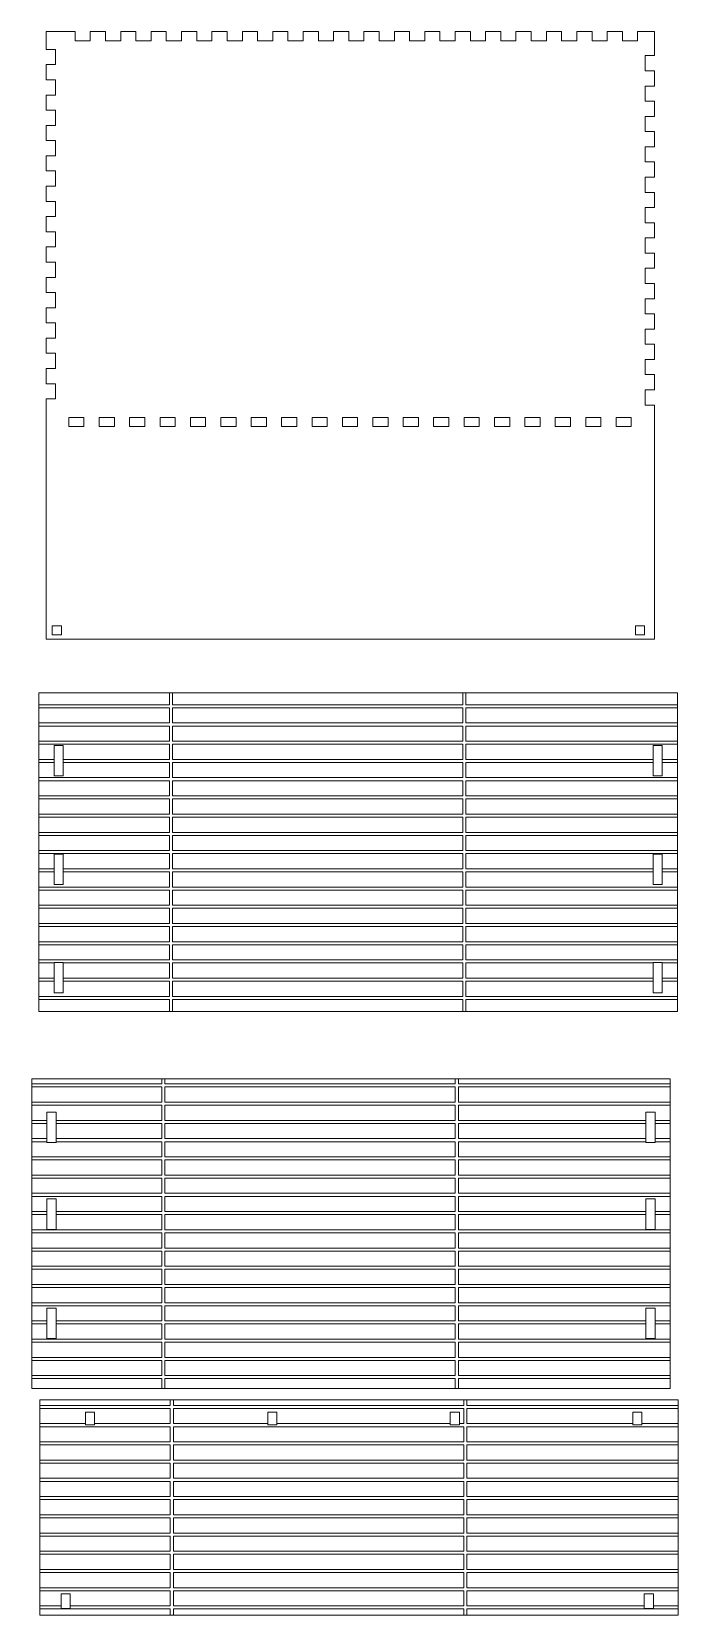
# Model space of a CAD drawing. Header units: millimetres. Extents: x -144 to 523, y -133 to 427.
# Drawn here: x 311 to 523, y -94 to 427 of the extents above; entities that cross this region are included whole.
import ezdxf

# ---------------------------------------------------------------- set-up
doc = ezdxf.new("R2010")
doc.units = ezdxf.units.MM

msp = doc.modelspace()

# ---------------------------------------------------------------- linework, layer by layer
at = {"color": 7, "linetype": 'Continuous', "lineweight": 15}
for p, q in [((324.98, 427.45), (315.49, 427.45)), ((315.49, 427.45), (315.49, 421.59)), ((324.98, 427.45), (324.98, 424.45)), ((329.98, 424.45), (329.98, 427.45)), ((334.98, 427.45), (329.98, 427.45)), ((334.98, 427.45), (334.98, 424.45)), ((344.98, 427.45), (339.98, 427.45)), ((339.98, 424.45), (339.98, 427.45)), ((344.98, 427.45), (344.98, 424.45)), ((349.98, 424.45), (349.98, 427.45)), ((354.98, 427.45), (349.98, 427.45)), ((354.98, 427.45), (354.98, 424.45)), ((359.98, 424.45), (359.98, 427.45)), ((364.98, 427.45), (359.98, 427.45)), ((364.98, 427.45), (364.98, 424.45)), ((369.98, 424.45), (369.98, 427.45)), ((374.98, 427.45), (369.98, 427.45)), ((374.98, 427.45), (374.98, 424.45)), ((379.98, 424.45), (379.98, 427.45)), ((384.98, 427.45), (379.98, 427.45)), ((384.98, 427.45), (384.98, 424.45)), ((394.98, 427.45), (389.98, 427.45)), ((389.98, 424.45), (389.98, 427.45)), ((394.98, 427.45), (394.98, 424.45)), ((399.98, 424.45), (399.98, 427.45)), ((404.98, 427.45), (399.98, 427.45)), ((404.98, 427.45), (404.98, 424.45)), ((414.98, 427.45), (409.98, 427.45)), ((409.98, 424.45), (409.98, 427.45)), ((414.98, 427.45), (414.98, 424.45)), ((419.98, 424.45), (419.98, 427.45)), ((424.98, 427.45), (419.98, 427.45)), ((424.98, 427.45), (424.98, 424.45)), ((429.98, 424.45), (429.98, 427.45)), ((434.98, 427.45), (429.98, 427.45)), ((434.98, 427.45), (434.98, 424.45)), ((439.98, 424.45), (439.98, 427.45)), ((444.98, 427.45), (439.98, 427.45)), ((444.98, 427.45), (444.98, 424.45)), ((449.98, 424.45), (449.98, 427.45)), ((454.98, 427.45), (449.98, 427.45)), ((454.98, 427.45), (454.98, 424.45)), ((459.98, 424.45), (459.98, 427.45)), ((464.98, 427.45), (459.98, 427.45)), ((464.98, 427.45), (464.98, 424.45)), ((474.98, 427.45), (469.98, 427.45)), ((469.98, 424.45), (469.98, 427.45)), ((474.98, 427.45), (474.98, 424.45)), ((484.98, 427.45), (479.98, 427.45)), ((479.98, 424.45), (479.98, 427.45)), ((484.98, 427.45), (484.98, 424.45)), ((489.98, 424.45), (489.98, 427.45)), ((494.98, 427.45), (489.98, 427.45)), ((494.98, 427.45), (494.98, 424.45)), ((504.98, 427.45), (499.98, 427.45)), ((499.98, 424.45), (499.98, 427.45)), ((504.98, 427.45), (504.98, 424.45)), ((509.98, 424.45), (509.98, 427.45)), ((515.49, 427.45), (509.98, 427.45)), ((515.49, 419.56), (515.49, 427.45)), ((324.98, 424.45), (329.98, 424.45)), ((334.98, 424.45), (339.98, 424.45)), ((344.98, 424.45), (349.98, 424.45)), ((354.98, 424.45), (359.98, 424.45)), ((364.98, 424.45), (369.98, 424.45)), ((374.98, 424.45), (379.98, 424.45)), ((384.98, 424.45), (389.98, 424.45)), ((394.98, 424.45), (399.98, 424.45)), ((404.98, 424.45), (409.98, 424.45)), ((414.98, 424.45), (419.98, 424.45)), ((424.98, 424.45), (429.98, 424.45)), ((434.98, 424.45), (439.98, 424.45)), ((444.98, 424.45), (449.98, 424.45)), ((454.98, 424.45), (459.98, 424.45)), ((464.98, 424.45), (469.98, 424.45)), ((474.98, 424.45), (479.98, 424.45)), ((484.98, 424.45), (489.98, 424.45)), ((494.98, 424.45), (499.98, 424.45)), ((504.98, 424.45), (509.98, 424.45)), ((318.49, 421.59), (315.49, 421.59)), ((318.49, 416.59), (318.49, 421.59)), ((512.49, 419.56), (512.49, 414.56)), ((515.49, 419.56), (512.49, 419.56)), ((315.49, 416.59), (318.49, 416.59)), ((315.49, 416.59), (315.49, 411.59)), ((512.49, 414.56), (515.49, 414.56)), ((515.49, 409.56), (515.49, 414.56)), ((318.49, 411.59), (315.49, 411.59)), ((315.49, 406.59), (318.49, 406.59)), ((315.49, 406.59), (315.49, 401.59)), ((318.49, 406.59), (318.49, 411.59)), ((515.49, 409.56), (512.49, 409.56)), ((512.49, 409.56), (512.49, 404.56)), ((318.49, 401.59), (315.49, 401.59)), ((318.49, 396.59), (318.49, 401.59)), ((512.49, 404.56), (515.49, 404.56)), ((515.49, 399.56), (515.49, 404.56)), ((315.49, 396.59), (318.49, 396.59)), ((315.49, 396.59), (315.49, 391.59)), ((515.49, 399.56), (512.49, 399.56)), ((512.49, 399.56), (512.49, 394.56)), ((318.49, 391.59), (315.49, 391.59)), ((318.49, 386.59), (318.49, 391.59)), ((512.49, 394.56), (515.49, 394.56)), ((515.49, 389.56), (515.49, 394.56)), ((315.49, 386.59), (315.49, 381.59)), ((315.49, 386.59), (318.49, 386.59)), ((515.49, 389.56), (512.49, 389.56)), ((512.49, 389.56), (512.49, 384.56)), ((318.49, 381.59), (315.49, 381.59)), ((318.49, 376.59), (318.49, 381.59)), ((512.49, 384.56), (515.49, 384.56)), ((515.49, 379.56), (515.49, 384.56)), ((315.49, 376.59), (315.49, 371.59)), ((315.49, 376.59), (318.49, 376.59)), ((515.49, 379.56), (512.49, 379.56)), ((512.49, 379.56), (512.49, 374.56)), ((318.49, 371.59), (315.49, 371.59)), ((318.49, 366.59), (318.49, 371.59)), ((512.49, 374.56), (515.49, 374.56)), ((515.49, 369.56), (515.49, 374.56)), ((315.49, 366.59), (315.49, 361.59)), ((315.49, 366.59), (318.49, 366.59)), ((515.49, 369.56), (512.49, 369.56)), ((512.49, 369.56), (512.49, 364.56)), ((318.49, 361.59), (315.49, 361.59)), ((318.49, 356.59), (318.49, 361.59)), ((512.49, 364.56), (515.49, 364.56)), ((515.49, 359.56), (515.49, 364.56)), ((315.49, 356.59), (315.49, 351.59)), ((315.49, 356.59), (318.49, 356.59)), ((512.49, 359.56), (512.49, 354.56)), ((515.49, 359.56), (512.49, 359.56)), ((512.49, 354.56), (515.49, 354.56)), ((515.49, 349.56), (515.49, 354.56)), ((318.49, 351.59), (315.49, 351.59)), ((318.49, 346.59), (318.49, 351.59)), ((515.49, 349.56), (512.49, 349.56)), ((512.49, 349.56), (512.49, 344.56)), ((315.49, 346.59), (315.49, 341.59)), ((315.49, 346.59), (318.49, 346.59)), ((512.49, 344.56), (515.49, 344.56)), ((515.49, 339.56), (515.49, 344.56)), ((318.49, 341.59), (315.49, 341.59)), ((318.49, 336.59), (318.49, 341.59)), ((512.49, 339.56), (512.49, 334.56)), ((515.49, 339.56), (512.49, 339.56)), ((315.49, 336.59), (315.49, 331.59)), ((315.49, 336.59), (318.49, 336.59)), ((512.49, 334.56), (515.49, 334.56)), ((515.49, 329.56), (515.49, 334.56)), ((318.49, 331.59), (315.49, 331.59)), ((318.49, 326.59), (318.49, 331.59)), ((512.49, 329.56), (512.49, 324.56)), ((515.49, 329.56), (512.49, 329.56)), ((315.49, 326.59), (315.49, 321.59)), ((315.49, 326.59), (318.49, 326.59)), ((512.49, 324.56), (515.49, 324.56)), ((515.49, 319.56), (515.49, 324.56)), ((318.49, 321.59), (315.49, 321.59)), ((318.49, 316.59), (318.49, 321.59)), ((515.49, 319.56), (512.49, 319.56)), ((512.49, 319.56), (512.49, 314.56)), ((315.49, 316.59), (315.49, 311.59)), ((315.49, 316.59), (318.49, 316.59)), ((512.49, 314.56), (515.49, 314.56)), ((515.49, 309.56), (515.49, 314.56)), ((318.49, 311.59), (315.49, 311.59)), ((318.49, 306.59), (318.49, 311.59)), ((515.49, 309.56), (512.49, 309.56)), ((512.49, 309.56), (512.49, 304.56)), ((315.49, 306.59), (315.49, 227.45)), ((315.49, 306.59), (318.49, 306.59)), ((512.49, 304.56), (515.49, 304.56)), ((515.49, 227.45), (515.49, 304.56)), ((327.9, 300.45), (322.9, 300.45)), ((322.9, 300.45), (322.9, 297.45)), ((322.9, 297.45), (327.9, 297.45)), ((327.9, 297.45), (327.9, 300.45)), ((332.9, 300.45), (332.9, 297.45)), ((337.9, 300.45), (332.9, 300.45)), ((332.9, 297.45), (337.9, 297.45)), ((337.9, 297.45), (337.9, 300.45)), ((347.9, 300.45), (342.9, 300.45)), ((342.9, 300.45), (342.9, 297.45)), ((342.9, 297.45), (347.9, 297.45)), ((347.9, 297.45), (347.9, 300.45)), ((352.9, 300.45), (352.9, 297.45)), ((357.9, 300.45), (352.9, 300.45)), ((352.9, 297.45), (357.9, 297.45)), ((357.9, 297.45), (357.9, 300.45)), ((367.9, 300.45), (362.9, 300.45)), ((362.9, 300.45), (362.9, 297.45)), ((362.9, 297.45), (367.9, 297.45)), ((367.9, 297.45), (367.9, 300.45)), ((377.9, 300.45), (372.9, 300.45)), ((372.9, 300.45), (372.9, 297.45)), ((372.9, 297.45), (377.9, 297.45)), ((377.9, 297.45), (377.9, 300.45)), ((387.9, 300.45), (382.9, 300.45)), ((382.9, 300.45), (382.9, 297.45)), ((382.9, 297.45), (387.9, 297.45)), ((387.9, 297.45), (387.9, 300.45)), ((392.9, 300.45), (392.9, 297.45)), ((397.9, 300.45), (392.9, 300.45)), ((392.9, 297.45), (397.9, 297.45)), ((397.9, 297.45), (397.9, 300.45)), ((407.9, 300.45), (402.9, 300.45)), ((402.9, 300.45), (402.9, 297.45)), ((402.9, 297.45), (407.9, 297.45)), ((407.9, 297.45), (407.9, 300.45)), ((417.9, 300.45), (412.9, 300.45)), ((412.9, 300.45), (412.9, 297.45)), ((412.9, 297.45), (417.9, 297.45)), ((417.9, 297.45), (417.9, 300.45)), ((422.9, 300.45), (422.9, 297.45)), ((427.9, 300.45), (422.9, 300.45)), ((422.9, 297.45), (427.9, 297.45)), ((427.9, 297.45), (427.9, 300.45)), ((432.9, 300.45), (432.9, 297.45)), ((437.9, 300.45), (432.9, 300.45)), ((432.9, 297.45), (437.9, 297.45)), ((437.9, 297.45), (437.9, 300.45)), ((447.9, 300.45), (442.9, 300.45)), ((442.9, 300.45), (442.9, 297.45)), ((442.9, 297.45), (447.9, 297.45)), ((447.9, 297.45), (447.9, 300.45)), ((452.9, 300.45), (452.9, 297.45)), ((457.9, 300.45), (452.9, 300.45)), ((452.9, 297.45), (457.9, 297.45)), ((457.9, 297.45), (457.9, 300.45)), ((467.9, 300.45), (462.9, 300.45)), ((462.9, 300.45), (462.9, 297.45)), ((462.9, 297.45), (467.9, 297.45)), ((467.9, 297.45), (467.9, 300.45)), ((477.9, 300.45), (472.9, 300.45)), ((472.9, 300.45), (472.9, 297.45)), ((472.9, 297.45), (477.9, 297.45)), ((477.9, 297.45), (477.9, 300.45)), ((487.9, 300.45), (482.9, 300.45)), ((482.9, 300.45), (482.9, 297.45)), ((482.9, 297.45), (487.9, 297.45)), ((487.9, 297.45), (487.9, 300.45)), ((492.9, 300.45), (492.9, 297.45)), ((497.9, 300.45), (492.9, 300.45)), ((492.9, 297.45), (497.9, 297.45)), ((497.9, 297.45), (497.9, 300.45)), ((502.9, 300.45), (502.9, 297.45)), ((507.9, 300.45), (502.9, 300.45)), ((502.9, 297.45), (507.9, 297.45)), ((507.9, 297.45), (507.9, 300.45)), ((320.48, 231.9), (317.48, 231.9)), ((317.48, 231.9), (317.48, 228.9)), ((320.48, 228.9), (320.48, 231.9)), ((509.28, 231.9), (509.28, 228.9)), ((512.28, 231.9), (509.28, 231.9)), ((512.28, 228.9), (512.28, 231.9)), ((315.49, 227.45), (515.49, 227.45)), ((317.48, 228.9), (320.48, 228.9)), ((509.28, 228.9), (512.28, 228.9)), ((356, 209.86), (313.07, 209.86)), ((313.07, 209.86), (313.07, 205.91)), ((357, 209.86), (356, 209.86)), ((356, 205.91), (356, 209.86)), ((452.51, 209.86), (357, 209.86)), ((357, 209.86), (357, 205.91)), ((453.51, 209.86), (452.51, 209.86)), ((452.51, 205.91), (452.51, 209.86)), ((523.07, 209.86), (453.51, 209.86)), ((453.51, 209.86), (453.51, 205.91)), ((523.07, 205.91), (523.07, 209.86)), ((313.07, 205.91), (313.07, 204.91)), ((313.07, 205.91), (356, 205.91)), ((356, 204.91), (313.07, 204.91)), ((313.07, 204.91), (313.07, 199.91)), ((356, 199.91), (356, 204.91)), ((357, 205.91), (452.51, 205.91)), ((357, 204.91), (357, 199.91)), ((452.51, 204.91), (357, 204.91)), ((452.51, 199.91), (452.51, 204.91)), ((453.51, 205.91), (523.07, 205.91)), ((453.51, 204.91), (453.51, 199.91)), ((523.07, 204.91), (453.51, 204.91)), ((523.07, 204.91), (523.07, 205.91)), ((523.07, 199.91), (523.07, 204.91)), ((313.07, 199.91), (313.07, 198.91)), ((313.07, 199.91), (356, 199.91)), ((356, 198.91), (313.07, 198.91)), ((313.07, 198.91), (313.07, 193.91)), ((356, 193.91), (356, 198.91)), ((357, 199.91), (452.51, 199.91)), ((357, 198.91), (357, 193.91)), ((452.51, 198.91), (357, 198.91)), ((452.51, 193.91), (452.51, 198.91)), ((453.51, 199.91), (523.07, 199.91)), ((453.51, 198.91), (453.51, 193.91)), ((523.07, 198.91), (453.51, 198.91)), ((523.07, 198.91), (523.07, 199.91)), ((523.07, 193.91), (523.07, 198.91)), ((313.07, 193.91), (313.07, 192.91)), ((313.07, 193.91), (356, 193.91)), ((356, 192.91), (313.07, 192.91)), ((313.07, 192.91), (313.07, 187.91)), ((356, 187.91), (356, 192.91)), ((357, 193.91), (452.51, 193.91)), ((357, 192.91), (357, 187.91)), ((452.51, 192.91), (357, 192.91)), ((452.51, 187.91), (452.51, 192.91)), ((453.51, 193.91), (523.07, 193.91)), ((453.51, 192.91), (453.51, 187.91)), ((523.07, 192.91), (453.51, 192.91)), ((523.07, 192.91), (523.07, 193.91)), ((523.07, 187.91), (523.07, 192.91)), ((313.07, 187.91), (318.07, 187.91)), ((313.07, 187.91), (313.07, 186.91)), ((321.07, 192.47), (318.07, 192.47)), ((318.07, 192.47), (318.07, 187.91)), ((318.07, 186.91), (318.07, 187.91)), ((321.07, 187.91), (321.07, 192.47)), ((321.07, 187.91), (321.07, 186.91)), ((321.07, 187.91), (356, 187.91)), ((357, 187.91), (452.51, 187.91)), ((453.51, 187.91), (515.07, 187.91)), ((518.07, 192.47), (515.07, 192.47)), ((515.07, 192.47), (515.07, 187.91)), ((515.07, 186.91), (515.07, 187.91)), ((518.07, 187.91), (518.07, 192.47)), ((518.07, 187.91), (523.07, 187.91)), ((518.07, 187.91), (518.07, 186.91)), ((523.07, 186.91), (523.07, 187.91)), ((318.07, 186.91), (313.07, 186.91)), ((313.07, 186.91), (313.07, 181.91)), ((318.07, 186.91), (318.07, 182.47)), ((318.07, 182.47), (321.07, 182.47)), ((356, 186.91), (321.07, 186.91)), ((321.07, 182.47), (321.07, 186.91)), ((356, 181.91), (356, 186.91)), ((357, 186.91), (357, 181.91)), ((452.51, 186.91), (357, 186.91)), ((452.51, 181.91), (452.51, 186.91)), ((515.07, 186.91), (453.51, 186.91)), ((453.51, 186.91), (453.51, 181.91)), ((515.07, 186.91), (515.07, 182.47)), ((515.07, 182.47), (518.07, 182.47)), ((523.07, 186.91), (518.07, 186.91)), ((518.07, 182.47), (518.07, 186.91)), ((523.07, 181.91), (523.07, 186.91)), ((313.07, 181.91), (313.07, 180.91)), ((313.07, 181.91), (356, 181.91)), ((356, 180.91), (313.07, 180.91)), ((313.07, 180.91), (313.07, 175.91)), ((356, 175.91), (356, 180.91)), ((357, 181.91), (452.51, 181.91)), ((452.51, 180.91), (357, 180.91)), ((357, 180.91), (357, 175.91)), ((452.51, 175.91), (452.51, 180.91)), ((453.51, 181.91), (523.07, 181.91)), ((453.51, 180.91), (453.51, 175.91)), ((523.07, 180.91), (453.51, 180.91)), ((523.07, 180.91), (523.07, 181.91)), ((523.07, 175.91), (523.07, 180.91)), ((313.07, 175.91), (313.07, 174.91)), ((313.07, 175.91), (356, 175.91)), ((356, 174.91), (313.07, 174.91)), ((313.07, 174.91), (313.07, 169.91)), ((356, 169.91), (356, 174.91)), ((357, 175.91), (452.51, 175.91)), ((452.51, 174.91), (357, 174.91)), ((357, 174.91), (357, 169.91)), ((452.51, 169.91), (452.51, 174.91)), ((453.51, 175.91), (523.07, 175.91)), ((453.51, 174.91), (453.51, 169.91)), ((523.07, 174.91), (453.51, 174.91)), ((523.07, 174.91), (523.07, 175.91)), ((523.07, 169.91), (523.07, 174.91)), ((313.07, 169.91), (313.07, 168.91)), ((313.07, 169.91), (356, 169.91)), ((356, 168.91), (313.07, 168.91)), ((313.07, 168.91), (313.07, 163.91)), ((356, 163.91), (356, 168.91)), ((357, 169.91), (452.51, 169.91)), ((357, 168.91), (357, 163.91)), ((452.51, 168.91), (357, 168.91)), ((452.51, 163.91), (452.51, 168.91)), ((453.51, 169.91), (523.07, 169.91)), ((453.51, 168.91), (453.51, 163.91)), ((523.07, 168.91), (453.51, 168.91)), ((523.07, 168.91), (523.07, 169.91)), ((523.07, 163.91), (523.07, 168.91)), ((313.07, 163.91), (313.07, 162.91)), ((313.07, 163.91), (356, 163.91)), ((356, 162.91), (313.07, 162.91)), ((313.07, 162.91), (313.07, 157.91)), ((356, 157.91), (356, 162.91)), ((357, 163.91), (452.51, 163.91)), ((357, 162.91), (357, 157.91)), ((452.51, 162.91), (357, 162.91)), ((452.51, 157.91), (452.51, 162.91)), ((453.51, 163.91), (523.07, 163.91)), ((453.51, 162.91), (453.51, 157.91)), ((523.07, 162.91), (453.51, 162.91)), ((523.07, 162.91), (523.07, 163.91)), ((523.07, 157.91), (523.07, 162.91)), ((313.07, 157.91), (313.07, 156.91)), ((313.07, 157.91), (356, 157.91)), ((356, 156.91), (313.07, 156.91)), ((313.07, 156.91), (313.07, 151.91)), ((321.07, 156.78), (318.07, 156.78)), ((318.07, 156.78), (318.07, 151.91)), ((321.07, 151.91), (321.07, 156.78)), ((356, 151.91), (356, 156.91)), ((357, 157.91), (452.51, 157.91)), ((357, 156.91), (357, 151.91)), ((452.51, 156.91), (357, 156.91)), ((452.51, 151.91), (452.51, 156.91)), ((453.51, 157.91), (523.07, 157.91)), ((453.51, 156.91), (453.51, 151.91)), ((523.07, 156.91), (453.51, 156.91)), ((518.07, 156.78), (515.07, 156.78)), ((515.07, 156.78), (515.07, 151.91)), ((518.07, 151.91), (518.07, 156.78)), ((523.07, 156.91), (523.07, 157.91)), ((523.07, 151.91), (523.07, 156.91)), ((313.07, 151.91), (318.07, 151.91)), ((313.07, 151.91), (313.07, 150.91)), ((318.07, 150.91), (318.07, 151.91)), ((321.07, 151.91), (321.07, 150.91)), ((321.07, 151.91), (356, 151.91)), ((357, 151.91), (452.51, 151.91)), ((453.51, 151.91), (515.07, 151.91)), ((515.07, 150.91), (515.07, 151.91)), ((518.07, 151.91), (523.07, 151.91)), ((518.07, 151.91), (518.07, 150.91)), ((523.07, 150.91), (523.07, 151.91)), ((318.07, 150.91), (313.07, 150.91)), ((313.07, 150.91), (313.07, 145.91)), ((318.07, 150.91), (318.07, 146.78)), ((318.07, 146.78), (321.07, 146.78)), ((356, 150.91), (321.07, 150.91)), ((321.07, 146.78), (321.07, 150.91)), ((356, 145.91), (356, 150.91)), ((357, 150.91), (357, 145.91)), ((452.51, 150.91), (357, 150.91)), ((452.51, 145.91), (452.51, 150.91)), ((453.51, 150.91), (453.51, 145.91)), ((515.07, 150.91), (453.51, 150.91)), ((515.07, 150.91), (515.07, 146.78)), ((515.07, 146.78), (518.07, 146.78)), ((523.07, 150.91), (518.07, 150.91)), ((518.07, 146.78), (518.07, 150.91)), ((523.07, 145.91), (523.07, 150.91)), ((313.07, 145.91), (313.07, 144.91)), ((313.07, 145.91), (356, 145.91)), ((356, 144.91), (313.07, 144.91)), ((313.07, 144.91), (313.07, 139.91)), ((356, 139.91), (356, 144.91)), ((357, 145.91), (452.51, 145.91)), ((357, 144.91), (357, 139.91)), ((452.51, 144.91), (357, 144.91)), ((452.51, 139.91), (452.51, 144.91)), ((453.51, 145.91), (523.07, 145.91)), ((453.51, 144.91), (453.51, 139.91)), ((523.07, 144.91), (453.51, 144.91)), ((523.07, 144.91), (523.07, 145.91)), ((523.07, 139.91), (523.07, 144.91)), ((313.07, 139.91), (313.07, 138.91)), ((313.07, 139.91), (356, 139.91)), ((356, 138.91), (313.07, 138.91)), ((313.07, 138.91), (313.07, 133.91)), ((356, 133.91), (356, 138.91)), ((357, 139.91), (452.51, 139.91)), ((357, 138.91), (357, 133.91)), ((452.51, 138.91), (357, 138.91)), ((452.51, 133.91), (452.51, 138.91)), ((453.51, 139.91), (523.07, 139.91)), ((453.51, 138.91), (453.51, 133.91)), ((523.07, 138.91), (453.51, 138.91)), ((523.07, 138.91), (523.07, 139.91)), ((523.07, 133.91), (523.07, 138.91)), ((313.07, 133.91), (313.07, 132.91)), ((313.07, 133.91), (356, 133.91)), ((356, 132.91), (313.07, 132.91)), ((313.07, 132.91), (313.07, 127.91)), ((356, 127.91), (356, 132.91)), ((357, 133.91), (452.51, 133.91)), ((452.51, 132.91), (357, 132.91)), ((357, 132.91), (357, 127.91)), ((452.51, 127.91), (452.51, 132.91)), ((453.51, 133.91), (523.07, 133.91)), ((453.51, 132.91), (453.51, 127.91)), ((523.07, 132.91), (453.51, 132.91)), ((523.07, 132.91), (523.07, 133.91)), ((523.07, 127.91), (523.07, 132.91)), ((313.07, 127.91), (313.07, 126.91)), ((313.07, 127.91), (356, 127.91)), ((356, 126.91), (313.07, 126.91)), ((313.07, 126.91), (313.07, 121.91)), ((356, 121.91), (356, 126.91)), ((357, 127.91), (452.51, 127.91)), ((452.51, 126.91), (357, 126.91)), ((357, 126.91), (357, 121.91)), ((452.51, 121.91), (452.51, 126.91)), ((453.51, 127.91), (523.07, 127.91)), ((453.51, 126.91), (453.51, 121.91)), ((523.07, 126.91), (453.51, 126.91)), ((523.07, 126.91), (523.07, 127.91)), ((523.07, 121.91), (523.07, 126.91)), ((313.07, 121.91), (313.07, 120.91)), ((313.07, 121.91), (356, 121.91)), ((318.07, 120.91), (313.07, 120.91)), ((313.07, 120.91), (313.07, 115.91)), ((318.07, 121.09), (321.07, 121.09)), ((318.07, 120.91), (318.07, 121.09)), ((318.07, 120.91), (318.07, 115.91)), ((321.07, 121.09), (321.07, 120.91)), ((356, 120.91), (321.07, 120.91)), ((321.07, 115.91), (321.07, 120.91)), ((356, 115.91), (356, 120.91)), ((357, 121.91), (452.51, 121.91)), ((357, 120.91), (357, 115.91)), ((452.51, 120.91), (357, 120.91)), ((452.51, 115.91), (452.51, 120.91)), ((453.51, 121.91), (523.07, 121.91)), ((453.51, 120.91), (453.51, 115.91)), ((515.07, 120.91), (453.51, 120.91)), ((515.07, 121.09), (518.07, 121.09)), ((515.07, 120.91), (515.07, 121.09)), ((515.07, 120.91), (515.07, 115.91)), ((518.07, 121.09), (518.07, 120.91)), ((523.07, 120.91), (518.07, 120.91)), ((518.07, 115.91), (518.07, 120.91)), ((523.07, 120.91), (523.07, 121.91)), ((523.07, 115.91), (523.07, 120.91)), ((313.07, 115.91), (318.07, 115.91)), ((313.07, 115.91), (313.07, 114.91)), ((318.07, 114.91), (313.07, 114.91)), ((313.07, 114.91), (313.07, 109.91)), ((318.07, 114.91), (318.07, 115.91)), ((318.07, 114.91), (318.07, 111.09)), ((321.07, 115.91), (321.07, 114.91)), ((321.07, 115.91), (356, 115.91)), ((356, 114.91), (321.07, 114.91)), ((321.07, 111.09), (321.07, 114.91)), ((356, 109.91), (356, 114.91)), ((357, 115.91), (452.51, 115.91)), ((357, 114.91), (357, 109.91)), ((452.51, 114.91), (357, 114.91)), ((452.51, 109.91), (452.51, 114.91)), ((453.51, 115.91), (515.07, 115.91)), ((453.51, 114.91), (453.51, 109.91)), ((515.07, 114.91), (453.51, 114.91)), ((515.07, 114.91), (515.07, 115.91)), ((515.07, 114.91), (515.07, 111.09)), ((518.07, 115.91), (523.07, 115.91)), ((518.07, 115.91), (518.07, 114.91)), ((523.07, 114.91), (518.07, 114.91)), ((518.07, 111.09), (518.07, 114.91)), ((523.07, 114.91), (523.07, 115.91)), ((523.07, 109.91), (523.07, 114.91)), ((313.07, 109.91), (313.07, 108.91)), ((313.07, 109.91), (356, 109.91)), ((318.07, 111.09), (321.07, 111.09)), ((357, 109.91), (452.51, 109.91)), ((453.51, 109.91), (523.07, 109.91)), ((515.07, 111.09), (518.07, 111.09)), ((523.07, 108.91), (523.07, 109.91)), ((356, 108.91), (313.07, 108.91)), ((313.07, 108.91), (313.07, 104.93)), ((313.07, 104.93), (356, 104.93)), ((356, 104.93), (356, 108.91)), ((356, 104.93), (357, 104.93)), ((357, 108.91), (357, 104.93)), ((452.51, 108.91), (357, 108.91)), ((357, 104.93), (452.51, 104.93)), ((452.51, 104.93), (452.51, 108.91)), ((452.51, 104.93), (453.51, 104.93)), ((453.51, 108.91), (453.51, 104.93)), ((523.07, 108.91), (453.51, 108.91)), ((453.51, 104.93), (523.07, 104.93)), ((523.07, 104.93), (523.07, 108.91)), ((353.52, 82.79), (310.7, 82.79)), ((310.7, 82.79), (310.7, 81.1)), ((310.7, 81.1), (310.7, 80.1)), ((310.7, 81.1), (353.52, 81.1)), ((353.52, 80.1), (310.7, 80.1)), ((310.7, 80.1), (310.7, 75.1)), ((354.52, 82.79), (353.52, 82.79)), ((353.52, 81.1), (353.52, 82.79)), ((353.52, 75.1), (353.52, 80.1)), ((450.02, 82.79), (354.52, 82.79)), ((354.52, 82.79), (354.52, 81.1)), ((354.52, 81.1), (450.02, 81.1)), ((450.02, 80.1), (354.52, 80.1)), ((354.52, 80.1), (354.52, 75.1)), ((451.02, 82.79), (450.02, 82.79)), ((450.02, 81.1), (450.02, 82.79)), ((450.02, 75.1), (450.02, 80.1)), ((520.7, 82.79), (451.02, 82.79)), ((451.02, 82.79), (451.02, 81.1)), ((451.02, 81.1), (520.7, 81.1)), ((451.02, 80.1), (451.02, 75.1)), ((520.7, 80.1), (451.02, 80.1)), ((520.7, 81.1), (520.7, 82.79)), ((520.7, 80.1), (520.7, 81.1)), ((520.7, 75.1), (520.7, 80.1)), ((310.7, 75.1), (310.7, 74.1)), ((310.7, 75.1), (353.52, 75.1)), ((353.52, 74.1), (310.7, 74.1)), ((310.7, 74.1), (310.7, 69.1)), ((353.52, 69.1), (353.52, 74.1)), ((354.52, 75.1), (450.02, 75.1)), ((450.02, 74.1), (354.52, 74.1)), ((354.52, 74.1), (354.52, 69.1)), ((450.02, 69.1), (450.02, 74.1)), ((451.02, 75.1), (520.7, 75.1)), ((520.7, 74.1), (451.02, 74.1)), ((451.02, 74.1), (451.02, 69.1)), ((520.7, 74.1), (520.7, 75.1)), ((520.7, 69.1), (520.7, 74.1)), ((310.7, 69.1), (315.7, 69.1)), ((310.7, 69.1), (310.7, 68.1)), ((315.7, 68.1), (310.7, 68.1)), ((310.7, 68.1), (310.7, 63.1)), ((318.7, 71.77), (315.7, 71.77)), ((315.7, 71.77), (315.7, 69.1)), ((315.7, 68.1), (315.7, 69.1)), ((315.7, 68.1), (315.7, 63.1)), ((318.7, 69.1), (318.7, 71.77)), ((318.7, 69.1), (318.7, 68.1)), ((318.7, 69.1), (353.52, 69.1)), ((353.52, 68.1), (318.7, 68.1)), ((318.7, 63.1), (318.7, 68.1)), ((353.52, 63.1), (353.52, 68.1)), ((354.52, 69.1), (450.02, 69.1)), ((354.52, 68.1), (354.52, 63.1)), ((450.02, 68.1), (354.52, 68.1)), ((450.02, 63.1), (450.02, 68.1)), ((451.02, 69.1), (512.7, 69.1)), ((451.02, 68.1), (451.02, 63.1)), ((512.7, 68.1), (451.02, 68.1)), ((515.7, 71.77), (512.7, 71.77)), ((512.7, 71.77), (512.7, 69.1)), ((512.7, 68.1), (512.7, 69.1)), ((512.7, 68.1), (512.7, 63.1)), ((515.7, 69.1), (515.7, 71.77)), ((515.7, 69.1), (520.7, 69.1)), ((515.7, 69.1), (515.7, 68.1)), ((520.7, 68.1), (515.7, 68.1)), ((515.7, 63.1), (515.7, 68.1)), ((520.7, 68.1), (520.7, 69.1)), ((520.7, 63.1), (520.7, 68.1)), ((310.7, 63.1), (315.7, 63.1)), ((310.7, 63.1), (310.7, 62.1)), ((315.7, 62.1), (315.7, 63.1)), ((318.7, 63.1), (318.7, 62.1)), ((318.7, 63.1), (353.52, 63.1)), ((354.52, 63.1), (450.02, 63.1)), ((451.02, 63.1), (512.7, 63.1)), ((512.7, 62.1), (512.7, 63.1)), ((515.7, 63.1), (520.7, 63.1)), ((515.7, 63.1), (515.7, 62.1)), ((520.7, 62.1), (520.7, 63.1)), ((315.7, 62.1), (310.7, 62.1)), ((310.7, 62.1), (310.7, 57.1)), ((315.7, 62.1), (315.7, 61.84)), ((315.7, 61.84), (318.7, 61.84)), ((353.52, 62.1), (318.7, 62.1)), ((318.7, 61.84), (318.7, 62.1)), ((353.52, 57.1), (353.52, 62.1)), ((450.02, 62.1), (354.52, 62.1)), ((354.52, 62.1), (354.52, 57.1)), ((450.02, 57.1), (450.02, 62.1)), ((451.02, 62.1), (451.02, 57.1)), ((512.7, 62.1), (451.02, 62.1)), ((512.7, 62.1), (512.7, 61.84)), ((512.7, 61.84), (515.7, 61.84)), ((520.7, 62.1), (515.7, 62.1)), ((515.7, 61.84), (515.7, 62.1)), ((520.7, 57.1), (520.7, 62.1)), ((310.7, 57.1), (310.7, 56.1)), ((310.7, 57.1), (353.52, 57.1)), ((353.52, 56.1), (310.7, 56.1)), ((310.7, 56.1), (310.7, 51.1)), ((353.52, 51.1), (353.52, 56.1)), ((354.52, 57.1), (450.02, 57.1)), ((450.02, 56.1), (354.52, 56.1)), ((354.52, 56.1), (354.52, 51.1)), ((450.02, 51.1), (450.02, 56.1)), ((451.02, 57.1), (520.7, 57.1)), ((451.02, 56.1), (451.02, 51.1)), ((520.7, 56.1), (451.02, 56.1)), ((520.7, 56.1), (520.7, 57.1)), ((520.7, 51.1), (520.7, 56.1)), ((310.7, 51.1), (310.7, 50.1)), ((310.7, 51.1), (353.52, 51.1)), ((353.52, 50.1), (310.7, 50.1)), ((310.7, 50.1), (310.7, 45.1)), ((353.52, 45.1), (353.52, 50.1)), ((354.52, 51.1), (450.02, 51.1)), ((354.52, 50.1), (354.52, 45.1)), ((450.02, 50.1), (354.52, 50.1)), ((450.02, 45.1), (450.02, 50.1)), ((451.02, 51.1), (520.7, 51.1)), ((451.02, 50.1), (451.02, 45.1)), ((520.7, 50.1), (451.02, 50.1)), ((520.7, 50.1), (520.7, 51.1)), ((520.7, 45.1), (520.7, 50.1)), ((310.7, 45.1), (310.7, 44.1)), ((310.7, 45.1), (353.52, 45.1)), ((353.52, 44.1), (310.7, 44.1)), ((310.7, 44.1), (310.7, 39.1)), ((318.7, 43.24), (315.7, 43.24)), ((315.7, 43.24), (315.7, 39.1)), ((318.7, 39.1), (318.7, 43.24)), ((353.52, 39.1), (353.52, 44.1)), ((354.52, 45.1), (450.02, 45.1)), ((450.02, 44.1), (354.52, 44.1)), ((354.52, 44.1), (354.52, 39.1)), ((450.02, 39.1), (450.02, 44.1)), ((451.02, 45.1), (520.7, 45.1)), ((520.7, 44.1), (451.02, 44.1)), ((451.02, 44.1), (451.02, 39.1)), ((515.7, 43.24), (512.7, 43.24)), ((512.7, 43.24), (512.7, 39.1)), ((515.7, 39.1), (515.7, 43.24)), ((520.7, 44.1), (520.7, 45.1)), ((520.7, 39.1), (520.7, 44.1)), ((310.7, 39.1), (315.7, 39.1)), ((310.7, 39.1), (310.7, 38.1)), ((315.7, 38.1), (310.7, 38.1)), ((310.7, 38.1), (310.7, 33.1)), ((315.7, 38.1), (315.7, 39.1)), ((315.7, 38.1), (315.7, 33.24)), ((318.7, 39.1), (318.7, 38.1)), ((318.7, 39.1), (353.52, 39.1)), ((353.52, 38.1), (318.7, 38.1)), ((318.7, 33.24), (318.7, 38.1)), ((353.52, 33.1), (353.52, 38.1)), ((354.52, 39.1), (450.02, 39.1)), ((354.52, 38.1), (354.52, 33.1)), ((450.02, 38.1), (354.52, 38.1)), ((450.02, 33.1), (450.02, 38.1)), ((451.02, 39.1), (512.7, 39.1)), ((512.7, 38.1), (451.02, 38.1)), ((451.02, 38.1), (451.02, 33.1)), ((512.7, 38.1), (512.7, 39.1)), ((512.7, 38.1), (512.7, 33.24)), ((515.7, 39.1), (520.7, 39.1)), ((515.7, 39.1), (515.7, 38.1)), ((520.7, 38.1), (515.7, 38.1)), ((515.7, 33.24), (515.7, 38.1)), ((520.7, 38.1), (520.7, 39.1)), ((520.7, 33.1), (520.7, 38.1)), ((310.7, 33.1), (310.7, 32.1)), ((310.7, 33.1), (353.52, 33.1)), ((353.52, 32.1), (310.7, 32.1)), ((310.7, 32.1), (310.7, 27.1)), ((315.7, 33.24), (318.7, 33.24)), ((353.52, 27.1), (353.52, 32.1)), ((354.52, 33.1), (450.02, 33.1)), ((450.02, 32.1), (354.52, 32.1)), ((354.52, 32.1), (354.52, 27.1)), ((450.02, 27.1), (450.02, 32.1)), ((451.02, 33.1), (520.7, 33.1)), ((520.7, 32.1), (451.02, 32.1)), ((451.02, 32.1), (451.02, 27.1)), ((512.7, 33.24), (515.7, 33.24)), ((520.7, 32.1), (520.7, 33.1)), ((520.7, 27.1), (520.7, 32.1)), ((310.7, 27.1), (310.7, 26.1)), ((310.7, 27.1), (353.52, 27.1)), ((353.52, 26.1), (310.7, 26.1)), ((310.7, 26.1), (310.7, 21.1)), ((353.52, 21.1), (353.52, 26.1)), ((354.52, 27.1), (450.02, 27.1)), ((354.52, 26.1), (354.52, 21.1)), ((450.02, 26.1), (354.52, 26.1)), ((450.02, 21.1), (450.02, 26.1)), ((451.02, 27.1), (520.7, 27.1)), ((520.7, 26.1), (451.02, 26.1)), ((451.02, 26.1), (451.02, 21.1)), ((520.7, 26.1), (520.7, 27.1)), ((520.7, 21.1), (520.7, 26.1)), ((310.7, 21.1), (310.7, 20.1)), ((310.7, 21.1), (353.52, 21.1)), ((354.52, 21.1), (450.02, 21.1)), ((451.02, 21.1), (520.7, 21.1)), ((520.7, 20.1), (520.7, 21.1)), ((353.52, 20.1), (310.7, 20.1)), ((310.7, 20.1), (310.7, 15.1)), ((353.52, 15.1), (353.52, 20.1)), ((354.52, 20.1), (354.52, 15.1)), ((450.02, 20.1), (354.52, 20.1)), ((450.02, 15.1), (450.02, 20.1)), ((451.02, 20.1), (451.02, 15.1)), ((520.7, 20.1), (451.02, 20.1)), ((520.7, 15.1), (520.7, 20.1)), ((310.7, 15.1), (310.7, 14.1)), ((310.7, 15.1), (353.52, 15.1)), ((353.52, 14.1), (310.7, 14.1)), ((310.7, 14.1), (310.7, 9.1)), ((353.52, 9.1), (353.52, 14.1)), ((354.52, 15.1), (450.02, 15.1)), ((354.52, 14.1), (354.52, 9.1)), ((450.02, 14.1), (354.52, 14.1)), ((450.02, 9.1), (450.02, 14.1)), ((451.02, 15.1), (520.7, 15.1)), ((520.7, 14.1), (451.02, 14.1)), ((451.02, 14.1), (451.02, 9.1)), ((520.7, 14.1), (520.7, 15.1)), ((520.7, 9.1), (520.7, 14.1)), ((310.7, 9.1), (310.7, 8.1)), ((310.7, 9.1), (353.52, 9.1)), ((353.52, 8.1), (310.7, 8.1)), ((310.7, 8.1), (310.7, 3.1)), ((318.7, 7.29), (315.7, 7.29)), ((315.7, 7.29), (315.7, 3.1)), ((318.7, 3.1), (318.7, 7.29)), ((353.52, 3.1), (353.52, 8.1)), ((354.52, 9.1), (450.02, 9.1)), ((354.52, 8.1), (354.52, 3.1)), ((450.02, 8.1), (354.52, 8.1)), ((450.02, 3.1), (450.02, 8.1)), ((451.02, 9.1), (520.7, 9.1)), ((451.02, 8.1), (451.02, 3.1)), ((520.7, 8.1), (451.02, 8.1)), ((515.7, 7.29), (512.7, 7.29)), ((512.7, 7.29), (512.7, 3.1)), ((515.7, 3.1), (515.7, 7.29)), ((520.7, 8.1), (520.7, 9.1)), ((520.7, 3.1), (520.7, 8.1)), ((310.7, 3.1), (315.7, 3.1)), ((310.7, 3.1), (310.7, 2.1)), ((315.7, 2.1), (310.7, 2.1)), ((310.7, 2.1), (310.7, -2.9)), ((315.7, 2.1), (315.7, 3.1)), ((315.7, 2.1), (315.7, -2.71)), ((318.7, 3.1), (318.7, 2.1)), ((318.7, 3.1), (353.52, 3.1)), ((353.52, 2.1), (318.7, 2.1)), ((318.7, -2.71), (318.7, 2.1)), ((353.52, -2.9), (353.52, 2.1)), ((354.52, 3.1), (450.02, 3.1)), ((450.02, 2.1), (354.52, 2.1)), ((354.52, 2.1), (354.52, -2.9)), ((450.02, -2.9), (450.02, 2.1)), ((451.02, 3.1), (512.7, 3.1)), ((451.02, 2.1), (451.02, -2.9)), ((512.7, 2.1), (451.02, 2.1)), ((512.7, 2.1), (512.7, 3.1)), ((512.7, 2.1), (512.7, -2.71)), ((515.7, 3.1), (520.7, 3.1)), ((515.7, 3.1), (515.7, 2.1)), ((520.7, 2.1), (515.7, 2.1)), ((515.7, -2.71), (515.7, 2.1)), ((520.7, 2.1), (520.7, 3.1)), ((520.7, -2.9), (520.7, 2.1)), ((310.7, -2.9), (310.7, -3.9)), ((310.7, -2.9), (353.52, -2.9)), ((353.52, -3.9), (310.7, -3.9)), ((310.7, -3.9), (310.7, -8.9)), ((315.7, -2.71), (318.7, -2.71)), ((353.52, -8.9), (353.52, -3.9)), ((354.52, -2.9), (450.02, -2.9)), ((354.52, -3.9), (354.52, -8.9)), ((450.02, -3.9), (354.52, -3.9)), ((450.02, -8.9), (450.02, -3.9)), ((451.02, -2.9), (520.7, -2.9)), ((451.02, -3.9), (451.02, -8.9)), ((520.7, -3.9), (451.02, -3.9)), ((512.7, -2.71), (515.7, -2.71)), ((520.7, -3.9), (520.7, -2.9)), ((520.7, -8.9), (520.7, -3.9)), ((310.7, -8.9), (310.7, -9.9)), ((310.7, -8.9), (353.52, -8.9)), ((353.52, -9.9), (310.7, -9.9)), ((310.7, -9.9), (310.7, -14.9)), ((353.52, -14.9), (353.52, -9.9)), ((354.52, -8.9), (450.02, -8.9)), ((354.52, -9.9), (354.52, -14.9)), ((450.02, -9.9), (354.52, -9.9)), ((450.02, -14.9), (450.02, -9.9)), ((451.02, -8.9), (520.7, -8.9)), ((451.02, -9.9), (451.02, -14.9)), ((520.7, -9.9), (451.02, -9.9)), ((520.7, -9.9), (520.7, -8.9)), ((520.7, -14.9), (520.7, -9.9)), ((310.7, -14.9), (310.7, -15.9)), ((310.7, -14.9), (353.52, -14.9)), ((354.52, -14.9), (450.02, -14.9)), ((451.02, -14.9), (520.7, -14.9)), ((520.7, -15.9), (520.7, -14.9)), ((353.52, -15.9), (310.7, -15.9)), ((310.7, -15.9), (310.7, -19.13)), ((310.7, -19.13), (353.52, -19.13)), ((353.52, -19.13), (353.52, -15.9)), ((353.52, -19.13), (354.52, -19.13)), ((450.02, -15.9), (354.52, -15.9)), ((354.52, -15.9), (354.52, -19.13)), ((354.52, -19.13), (450.02, -19.13)), ((450.02, -19.13), (450.02, -15.9)), ((450.02, -19.13), (451.02, -19.13)), ((451.02, -15.9), (451.02, -19.13)), ((520.7, -15.9), (451.02, -15.9)), ((451.02, -19.13), (520.7, -19.13)), ((520.7, -19.13), (520.7, -15.9)), ((313.36, -22.91), (356.29, -22.91)), ((313.36, -22.91), (313.36, -24.71)), ((313.36, -24.71), (313.36, -25.71)), ((313.36, -24.71), (356.29, -24.71)), ((356.29, -25.71), (313.36, -25.71)), ((313.36, -25.71), (313.36, -30.71)), ((356.29, -22.91), (357.29, -22.91)), ((356.29, -24.71), (356.29, -22.91)), ((356.29, -30.71), (356.29, -25.71)), ((357.29, -22.91), (357.29, -24.71)), ((357.29, -22.91), (452.8, -22.91)), ((357.29, -24.71), (452.8, -24.71)), ((357.29, -25.71), (357.29, -30.71)), ((452.8, -25.71), (357.29, -25.71)), ((452.8, -22.91), (453.8, -22.91)), ((452.8, -24.71), (452.8, -22.91)), ((452.8, -30.71), (452.8, -25.71)), ((453.8, -22.91), (523.36, -22.91)), ((453.8, -22.91), (453.8, -24.71)), ((453.8, -24.71), (523.36, -24.71)), ((453.8, -25.71), (453.8, -30.71)), ((523.36, -25.71), (453.8, -25.71)), ((523.36, -22.91), (523.36, -24.71)), ((523.36, -24.71), (523.36, -25.71)), ((523.36, -25.71), (523.36, -30.71)), ((313.36, -30.71), (313.36, -31.71)), ((313.36, -30.71), (328.36, -30.71)), ((331.36, -26.92), (328.36, -26.92)), ((328.36, -26.92), (328.36, -30.71)), ((328.36, -31.05), (328.36, -30.71)), ((331.36, -31.05), (328.36, -31.05)), ((331.36, -30.71), (331.36, -26.92)), ((331.36, -30.71), (331.36, -31.05)), ((331.36, -30.71), (356.29, -30.71)), ((357.29, -30.71), (388.36, -30.71)), ((391.36, -26.92), (388.36, -26.92)), ((388.36, -26.92), (388.36, -30.71)), ((388.36, -31.05), (388.36, -30.71)), ((391.36, -31.05), (388.36, -31.05)), ((391.36, -30.71), (391.36, -26.92)), ((391.36, -30.71), (391.36, -31.05)), ((391.36, -30.71), (448.36, -30.71)), ((451.36, -26.92), (448.36, -26.92)), ((448.36, -26.92), (448.36, -30.71)), ((448.36, -31.05), (448.36, -30.71)), ((451.36, -31.05), (448.36, -31.05)), ((451.36, -30.71), (451.36, -26.92)), ((451.36, -30.71), (451.36, -31.05)), ((451.36, -30.71), (452.8, -30.71)), ((453.8, -30.71), (508.36, -30.71)), ((511.36, -26.92), (508.36, -26.92)), ((508.36, -26.92), (508.36, -30.71)), ((508.36, -31.05), (508.36, -30.71)), ((511.36, -31.05), (508.36, -31.05)), ((511.36, -30.71), (511.36, -26.92)), ((511.36, -30.71), (511.36, -31.05)), ((511.36, -30.71), (523.36, -30.71)), ((523.36, -30.71), (523.36, -31.71)), ((356.29, -31.71), (313.36, -31.71)), ((313.36, -31.71), (313.36, -36.71)), ((356.29, -36.71), (356.29, -31.71)), ((357.29, -31.71), (357.29, -36.71)), ((452.8, -31.71), (357.29, -31.71)), ((452.8, -36.71), (452.8, -31.71)), ((453.8, -31.71), (453.8, -36.71)), ((523.36, -31.71), (453.8, -31.71)), ((523.36, -31.71), (523.36, -36.71)), ((313.36, -36.71), (313.36, -37.71)), ((313.36, -36.71), (356.29, -36.71)), ((356.29, -37.71), (313.36, -37.71)), ((313.36, -37.71), (313.36, -42.71)), ((356.29, -42.71), (356.29, -37.71)), ((357.29, -36.71), (452.8, -36.71)), ((357.29, -37.71), (357.29, -42.71)), ((452.8, -37.71), (357.29, -37.71)), ((452.8, -42.71), (452.8, -37.71)), ((453.8, -36.71), (523.36, -36.71)), ((453.8, -37.71), (453.8, -42.71)), ((523.36, -37.71), (453.8, -37.71)), ((523.36, -36.71), (523.36, -37.71)), ((523.36, -37.71), (523.36, -42.71)), ((313.36, -42.71), (313.36, -43.71)), ((313.36, -42.71), (356.29, -42.71)), ((356.29, -43.71), (313.36, -43.71)), ((313.36, -43.71), (313.36, -48.71)), ((356.29, -48.71), (356.29, -43.71)), ((357.29, -42.71), (452.8, -42.71)), ((357.29, -43.71), (357.29, -48.71)), ((452.8, -43.71), (357.29, -43.71)), ((452.8, -48.71), (452.8, -43.71)), ((453.8, -42.71), (523.36, -42.71)), ((453.8, -43.71), (453.8, -48.71)), ((523.36, -43.71), (453.8, -43.71)), ((523.36, -42.71), (523.36, -43.71)), ((523.36, -43.71), (523.36, -48.71)), ((313.36, -48.71), (313.36, -49.71)), ((313.36, -48.71), (356.29, -48.71)), ((356.29, -49.71), (313.36, -49.71)), ((313.36, -49.71), (313.36, -54.71)), ((356.29, -54.71), (356.29, -49.71)), ((357.29, -48.71), (452.8, -48.71)), ((357.29, -49.71), (357.29, -54.71)), ((452.8, -49.71), (357.29, -49.71)), ((452.8, -54.71), (452.8, -49.71)), ((453.8, -48.71), (523.36, -48.71)), ((453.8, -49.71), (453.8, -54.71)), ((523.36, -49.71), (453.8, -49.71)), ((523.36, -48.71), (523.36, -49.71)), ((523.36, -49.71), (523.36, -54.71)), ((313.36, -54.71), (313.36, -55.71)), ((313.36, -54.71), (356.29, -54.71)), ((356.29, -55.71), (313.36, -55.71)), ((313.36, -55.71), (313.36, -60.71)), ((356.29, -60.71), (356.29, -55.71)), ((357.29, -54.71), (452.8, -54.71)), ((357.29, -55.71), (357.29, -60.71)), ((452.8, -55.71), (357.29, -55.71)), ((452.8, -60.71), (452.8, -55.71)), ((453.8, -54.71), (523.36, -54.71)), ((453.8, -55.71), (453.8, -60.71)), ((523.36, -55.71), (453.8, -55.71)), ((523.36, -54.71), (523.36, -55.71)), ((523.36, -55.71), (523.36, -60.71)), ((313.36, -60.71), (313.36, -61.71)), ((313.36, -60.71), (356.29, -60.71)), ((356.29, -61.71), (313.36, -61.71)), ((313.36, -61.71), (313.36, -66.71)), ((356.29, -66.71), (356.29, -61.71)), ((357.29, -60.71), (452.8, -60.71)), ((357.29, -61.71), (357.29, -66.71)), ((452.8, -61.71), (357.29, -61.71)), ((452.8, -66.71), (452.8, -61.71)), ((453.8, -60.71), (523.36, -60.71)), ((453.8, -61.71), (453.8, -66.71)), ((523.36, -61.71), (453.8, -61.71)), ((523.36, -60.71), (523.36, -61.71)), ((523.36, -61.71), (523.36, -66.71)), ((313.36, -66.71), (313.36, -67.71)), ((313.36, -66.71), (356.29, -66.71)), ((356.29, -67.71), (313.36, -67.71)), ((313.36, -67.71), (313.36, -72.71)), ((356.29, -72.71), (356.29, -67.71)), ((357.29, -66.71), (452.8, -66.71)), ((357.29, -67.71), (357.29, -72.71)), ((452.8, -67.71), (357.29, -67.71)), ((452.8, -72.71), (452.8, -67.71)), ((453.8, -66.71), (523.36, -66.71)), ((453.8, -67.71), (453.8, -72.71)), ((523.36, -67.71), (453.8, -67.71)), ((523.36, -66.71), (523.36, -67.71)), ((523.36, -67.71), (523.36, -72.71)), ((313.36, -72.71), (313.36, -73.71)), ((313.36, -72.71), (356.29, -72.71)), ((357.29, -72.71), (452.8, -72.71)), ((453.8, -72.71), (523.36, -72.71)), ((523.36, -72.71), (523.36, -73.71)), ((356.29, -73.71), (313.36, -73.71)), ((313.36, -73.71), (313.36, -78.71)), ((356.29, -78.71), (356.29, -73.71)), ((357.29, -73.71), (357.29, -78.71)), ((452.8, -73.71), (357.29, -73.71)), ((452.8, -78.71), (452.8, -73.71)), ((453.8, -73.71), (453.8, -78.71)), ((523.36, -73.71), (453.8, -73.71)), ((523.36, -73.71), (523.36, -78.71)), ((313.36, -78.71), (313.36, -79.71)), ((313.36, -78.71), (356.29, -78.71)), ((356.29, -79.71), (313.36, -79.71)), ((313.36, -79.71), (313.36, -84.71)), ((356.29, -84.71), (356.29, -79.71)), ((357.29, -78.71), (452.8, -78.71)), ((357.29, -79.71), (357.29, -84.71)), ((452.8, -79.71), (357.29, -79.71)), ((452.8, -84.71), (452.8, -79.71)), ((453.8, -78.71), (523.36, -78.71)), ((453.8, -79.71), (453.8, -84.71)), ((523.36, -79.71), (453.8, -79.71)), ((523.36, -78.71), (523.36, -79.71)), ((523.36, -79.71), (523.36, -84.71)), ((313.36, -84.71), (313.36, -85.71)), ((313.36, -84.71), (356.29, -84.71)), ((356.29, -85.71), (313.36, -85.71)), ((313.36, -85.71), (313.36, -90.71)), ((320.34, -86.77), (323.34, -86.77)), ((320.34, -90.71), (320.34, -86.77)), ((323.34, -86.77), (323.34, -90.71)), ((356.29, -90.71), (356.29, -85.71)), ((357.29, -84.71), (452.8, -84.71)), ((357.29, -85.71), (357.29, -90.71)), ((452.8, -85.71), (357.29, -85.71)), ((452.8, -90.71), (452.8, -85.71)), ((453.8, -84.71), (523.36, -84.71)), ((523.36, -85.71), (453.8, -85.71)), ((453.8, -85.71), (453.8, -90.71)), ((512.15, -86.77), (515.15, -86.77)), ((512.15, -90.71), (512.15, -86.77)), ((515.15, -86.77), (515.15, -90.71)), ((523.36, -84.71), (523.36, -85.71)), ((523.36, -85.71), (523.36, -90.71)), ((313.36, -90.71), (313.36, -91.71)), ((313.36, -90.71), (320.34, -90.71)), ((356.29, -91.71), (313.36, -91.71)), ((313.36, -91.71), (313.36, -93.8)), ((313.36, -93.8), (356.29, -93.8)), ((320.34, -90.71), (320.34, -91.51)), ((320.34, -91.51), (323.34, -91.51)), ((323.34, -91.51), (323.34, -90.71)), ((323.34, -90.71), (356.29, -90.71)), ((356.29, -93.8), (356.29, -91.71)), ((357.29, -93.8), (356.29, -93.8)), ((357.29, -90.71), (452.8, -90.71)), ((357.29, -91.71), (357.29, -93.8)), ((452.8, -91.71), (357.29, -91.71)), ((357.29, -93.8), (452.8, -93.8)), ((452.8, -93.8), (452.8, -91.71)), ((453.8, -93.8), (452.8, -93.8)), ((453.8, -90.71), (512.15, -90.71)), ((453.8, -91.71), (453.8, -93.8)), ((523.36, -91.71), (453.8, -91.71)), ((453.8, -93.8), (523.36, -93.8)), ((512.15, -90.71), (512.15, -91.51)), ((512.15, -91.51), (515.15, -91.51)), ((515.15, -91.51), (515.15, -90.71)), ((515.15, -90.71), (523.36, -90.71)), ((523.36, -90.71), (523.36, -91.71)), ((523.36, -91.71), (523.36, -93.8))]:
    msp.add_line(p, q, dxfattribs=at)

doc.saveas('drawing.dxf')
